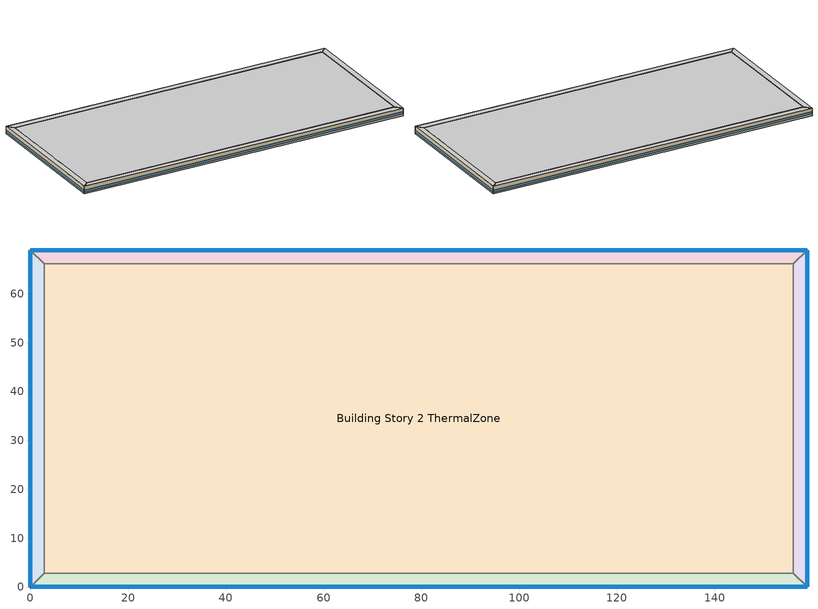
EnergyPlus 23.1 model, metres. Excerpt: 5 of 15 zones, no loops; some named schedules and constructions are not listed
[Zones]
Building Story 2 ThermalZone
 floor adiabatic (Typical Interior Floor): 156.11,2.83 2.83,2.83 2.83,66.14 156.11,66.14 z3.6
 wall adiabatic (Typical Interior Wall): 2.83,2.83 156.11,2.83 156.11,66.14 2.83,66.14 2.83,2.83 z3.6:7.2
 ceiling adiabatic (Typical Interior Ceiling): 156.11,66.14 2.83,66.14 2.83,2.83 156.11,2.83 z7.2
Building Story 2 ThermalZone 1
 floor adiabatic (Typical Interior Ceiling): 158.93,0 0,0 2.83,2.83 156.11,2.83 z3.6
 wall outside (Typical Insulated Steel Framed Exterior Wall R-20.41): 0,0 158.93,0 z3.6:7.2
 wall adiabatic (Typical Interior Wall): 158.93,0 156.11,2.83 2.83,2.83 0,0 z3.6:7.2
 window (U 0.48 SHGC 0.40 Dbl Ref-D Clr 6mm/13mm): 0.03,0 158.91,0 z4.36:5.44
 ceiling adiabatic (Typical Interior Ceiling): 156.11,2.83 2.83,2.83 0,0 158.93,0 z7.2
Building Story 2 ThermalZone 2
 floor adiabatic (Typical Interior Ceiling): 0,0 0,68.97 2.83,66.14 2.83,2.83 z3.6
 wall outside (Typical Insulated Steel Framed Exterior Wall R-20.41): 0,68.97 0,0 z3.6:7.2
 wall adiabatic (Typical Interior Wall): 0,0 2.83,2.83 2.83,66.14 0,68.97 z3.6:7.2
 window (U 0.48 SHGC 0.40 Dbl Ref-D Clr 6mm/13mm): 0,68.94 0,0.03 z4.36:5.44
 ceiling adiabatic (Typical Interior Ceiling): 2.83,2.83 2.83,66.14 0,68.97 0,0 z7.2
Building Story 2 ThermalZone 3
 floor adiabatic (Typical Interior Ceiling): 0,68.97 158.93,68.97 156.11,66.14 2.83,66.14 z3.6
 wall outside (Typical Insulated Steel Framed Exterior Wall R-20.41): 158.93,68.97 0,68.97 z3.6:7.2
 wall adiabatic (Typical Interior Wall): 0,68.97 2.83,66.14 156.11,66.14 158.93,68.97 z3.6:7.2
 window (U 0.48 SHGC 0.40 Dbl Ref-D Clr 6mm/13mm): 158.91,68.97 0.03,68.97 z4.36:5.44
 ceiling adiabatic (Typical Interior Ceiling): 2.83,66.14 156.11,66.14 158.93,68.97 0,68.97 z7.2
Building Story 2 ThermalZone 4
 floor adiabatic (Typical Interior Ceiling): 158.93,68.97 158.93,0 156.11,2.83 156.11,66.14 z3.6
 wall outside (Typical Insulated Steel Framed Exterior Wall R-20.41): 158.93,0 158.93,68.97 z3.6:7.2
 wall adiabatic (Typical Interior Wall): 158.93,68.97 156.11,66.14 156.11,2.83 158.93,0 z3.6:7.2
 window (U 0.48 SHGC 0.40 Dbl Ref-D Clr 6mm/13mm): 158.93,0.03 158.93,68.94 z4.36:5.44
 ceiling adiabatic (Typical Interior Ceiling): 156.11,66.14 156.11,2.83 158.93,0 158.93,68.97 z7.2
[Schedule:Week:Daily]
SchoolSecondary BLDG_LIGHT_CORRIDOR_SCH_2013 Week Rule - Jan2-Jun25: SchoolSecondary BLDG_LIGHT_CORRIDOR_SCH_2013 Wknd Day, SchoolSecondary BLDG_LIGHT_CORRIDOR_SCH_2013 Wkdy Day, SchoolSecondary BLDG_LIGHT_CORRIDOR_SCH_2013 Wkdy Day, SchoolSecondary BLDG_LIGHT_CORRIDOR_SCH_2013 Wkdy Day, SchoolSecondary BLDG_LIGHT_CORRIDOR_SCH_2013 Wkdy Day, SchoolSecondary BLDG_LIGHT_CORRIDOR_SCH_2013 Wkdy Day, SchoolSecondary BLDG_LIGHT_CORRIDOR_SCH_2013 Wknd Day, SchoolSecondary BLDG_LIGHT_CORRIDOR_SCH_2013 Default, SchoolSecondary BLDG_LIGHT_CORRIDOR_SCH_2013 Summer Design Day, SchoolSecondary BLDG_LIGHT_CORRIDOR_SCH_2013 Winter Design Day, SchoolSecondary BLDG_LIGHT_CORRIDOR_SCH_2013 Default, SchoolSecondary BLDG_LIGHT_CORRIDOR_SCH_2013 Default
SchoolSecondary BLDG_LIGHT_CORRIDOR_SCH_2013 Week Rule - Jun26-Jul2: SchoolSecondary BLDG_LIGHT_CORRIDOR_SCH_2013 Wknd Day, SchoolSecondary BLDG_LIGHT_CORRIDOR_SCH_2013 Wkdy Day, SchoolSecondary BLDG_LIGHT_CORRIDOR_SCH_2013 Wkdy Day, SchoolSecondary BLDG_LIGHT_CORRIDOR_SCH_2013 Wkdy Day, SchoolSecondary BLDG_LIGHT_CORRIDOR_SCH_2013 Wkdy Day, SchoolSecondary BLDG_LIGHT_CORRIDOR_SCH_2013 Wkdy Day 1, SchoolSecondary BLDG_LIGHT_CORRIDOR_SCH_2013 Wknd Day 1, SchoolSecondary BLDG_LIGHT_CORRIDOR_SCH_2013 Default, SchoolSecondary BLDG_LIGHT_CORRIDOR_SCH_2013 Summer Design Day, SchoolSecondary BLDG_LIGHT_CORRIDOR_SCH_2013 Winter Design Day, SchoolSecondary BLDG_LIGHT_CORRIDOR_SCH_2013 Default, SchoolSecondary BLDG_LIGHT_CORRIDOR_SCH_2013 Default
SchoolSecondary BLDG_LIGHT_CORRIDOR_SCH_2013 Week Rule - Jul3-Aug27: SchoolSecondary BLDG_LIGHT_CORRIDOR_SCH_2013 Wknd Day 1, SchoolSecondary BLDG_LIGHT_CORRIDOR_SCH_2013 Wkdy Day 1, SchoolSecondary BLDG_LIGHT_CORRIDOR_SCH_2013 Wkdy Day 1, SchoolSecondary BLDG_LIGHT_CORRIDOR_SCH_2013 Wkdy Day 1, SchoolSecondary BLDG_LIGHT_CORRIDOR_SCH_2013 Wkdy Day 1, SchoolSecondary BLDG_LIGHT_CORRIDOR_SCH_2013 Wkdy Day 1, SchoolSecondary BLDG_LIGHT_CORRIDOR_SCH_2013 Wknd Day 1, SchoolSecondary BLDG_LIGHT_CORRIDOR_SCH_2013 Default, SchoolSecondary BLDG_LIGHT_CORRIDOR_SCH_2013 Summer Design Day, SchoolSecondary BLDG_LIGHT_CORRIDOR_SCH_2013 Winter Design Day, SchoolSecondary BLDG_LIGHT_CORRIDOR_SCH_2013 Default, SchoolSecondary BLDG_LIGHT_CORRIDOR_SCH_2013 Default
SchoolSecondary BLDG_LIGHT_CORRIDOR_SCH_2013 Week Rule - Aug28-Sep3: SchoolSecondary BLDG_LIGHT_CORRIDOR_SCH_2013 Wknd Day 1, SchoolSecondary BLDG_LIGHT_CORRIDOR_SCH_2013 Wkdy Day 1, SchoolSecondary BLDG_LIGHT_CORRIDOR_SCH_2013 Wkdy Day 1, SchoolSecondary BLDG_LIGHT_CORRIDOR_SCH_2013 Wkdy Day 1, SchoolSecondary BLDG_LIGHT_CORRIDOR_SCH_2013 Wkdy Day 2, SchoolSecondary BLDG_LIGHT_CORRIDOR_SCH_2013 Wkdy Day 2, SchoolSecondary BLDG_LIGHT_CORRIDOR_SCH_2013 Default, SchoolSecondary BLDG_LIGHT_CORRIDOR_SCH_2013 Default, SchoolSecondary BLDG_LIGHT_CORRIDOR_SCH_2013 Summer Design Day, SchoolSecondary BLDG_LIGHT_CORRIDOR_SCH_2013 Winter Design Day, SchoolSecondary BLDG_LIGHT_CORRIDOR_SCH_2013 Default, SchoolSecondary BLDG_LIGHT_CORRIDOR_SCH_2013 Default
SchoolSecondary BLDG_LIGHT_CORRIDOR_SCH_2013 Week Rule - Sep4-Dec31: SchoolSecondary BLDG_LIGHT_CORRIDOR_SCH_2013 Default, SchoolSecondary BLDG_LIGHT_CORRIDOR_SCH_2013 Wkdy Day 2, SchoolSecondary BLDG_LIGHT_CORRIDOR_SCH_2013 Wkdy Day 2, SchoolSecondary BLDG_LIGHT_CORRIDOR_SCH_2013 Wkdy Day 2, SchoolSecondary BLDG_LIGHT_CORRIDOR_SCH_2013 Wkdy Day 2, SchoolSecondary BLDG_LIGHT_CORRIDOR_SCH_2013 Wkdy Day 2, SchoolSecondary BLDG_LIGHT_CORRIDOR_SCH_2013 Default, SchoolSecondary BLDG_LIGHT_CORRIDOR_SCH_2013 Default, SchoolSecondary BLDG_LIGHT_CORRIDOR_SCH_2013 Summer Design Day, SchoolSecondary BLDG_LIGHT_CORRIDOR_SCH_2013 Winter Design Day, SchoolSecondary BLDG_LIGHT_CORRIDOR_SCH_2013 Default, SchoolSecondary BLDG_LIGHT_CORRIDOR_SCH_2013 Default
SchoolSecondary BLDG_LIGHT_GYM_SCH_2013 Week Rule - Jan1-Jan1: SchoolSecondary BLDG_LIGHT_GYM_SCH_2013 Wknd Day, SchoolSecondary BLDG_LIGHT_GYM_SCH_2013 Wknd Day, SchoolSecondary BLDG_LIGHT_GYM_SCH_2013 Wknd Day, SchoolSecondary BLDG_LIGHT_GYM_SCH_2013 Wknd Day, SchoolSecondary BLDG_LIGHT_GYM_SCH_2013 Wknd Day, SchoolSecondary BLDG_LIGHT_GYM_SCH_2013 Wknd Day, SchoolSecondary BLDG_LIGHT_GYM_SCH_2013 Wknd Day, SchoolSecondary BLDG_LIGHT_GYM_SCH_2013 Default, SchoolSecondary BLDG_LIGHT_GYM_SCH_2013 Summer Design Day, SchoolSecondary BLDG_LIGHT_GYM_SCH_2013 Winter Design Day, SchoolSecondary BLDG_LIGHT_GYM_SCH_2013 Default, SchoolSecondary BLDG_LIGHT_GYM_SCH_2013 Default
SchoolSecondary BLDG_LIGHT_GYM_SCH_2013 Week Rule - Jan2-Jun25: SchoolSecondary BLDG_LIGHT_GYM_SCH_2013 Wknd Day, SchoolSecondary BLDG_LIGHT_GYM_SCH_2013 Wkdy Day, SchoolSecondary BLDG_LIGHT_GYM_SCH_2013 Wkdy Day, SchoolSecondary BLDG_LIGHT_GYM_SCH_2013 Wkdy Day, SchoolSecondary BLDG_LIGHT_GYM_SCH_2013 Wkdy Day, SchoolSecondary BLDG_LIGHT_GYM_SCH_2013 Wkdy Day, SchoolSecondary BLDG_LIGHT_GYM_SCH_2013 Wknd Day, SchoolSecondary BLDG_LIGHT_GYM_SCH_2013 Default, SchoolSecondary BLDG_LIGHT_GYM_SCH_2013 Summer Design Day, SchoolSecondary BLDG_LIGHT_GYM_SCH_2013 Winter Design Day, SchoolSecondary BLDG_LIGHT_GYM_SCH_2013 Default, SchoolSecondary BLDG_LIGHT_GYM_SCH_2013 Default
SchoolSecondary BLDG_LIGHT_GYM_SCH_2013 Week Rule - Jun26-Jul2: SchoolSecondary BLDG_LIGHT_GYM_SCH_2013 Wknd Day, SchoolSecondary BLDG_LIGHT_GYM_SCH_2013 Wkdy Day, SchoolSecondary BLDG_LIGHT_GYM_SCH_2013 Wkdy Day, SchoolSecondary BLDG_LIGHT_GYM_SCH_2013 Wkdy Day, SchoolSecondary BLDG_LIGHT_GYM_SCH_2013 Wkdy Day, SchoolSecondary BLDG_LIGHT_GYM_SCH_2013 Wkdy Day 1, SchoolSecondary BLDG_LIGHT_GYM_SCH_2013 Wknd Day 1, SchoolSecondary BLDG_LIGHT_GYM_SCH_2013 Default, SchoolSecondary BLDG_LIGHT_GYM_SCH_2013 Summer Design Day, SchoolSecondary BLDG_LIGHT_GYM_SCH_2013 Winter Design Day, SchoolSecondary BLDG_LIGHT_GYM_SCH_2013 Default, SchoolSecondary BLDG_LIGHT_GYM_SCH_2013 Default
SchoolSecondary BLDG_LIGHT_GYM_SCH_2013 Week Rule - Jul3-Aug27: SchoolSecondary BLDG_LIGHT_GYM_SCH_2013 Wknd Day 1, SchoolSecondary BLDG_LIGHT_GYM_SCH_2013 Wkdy Day 1, SchoolSecondary BLDG_LIGHT_GYM_SCH_2013 Wkdy Day 1, SchoolSecondary BLDG_LIGHT_GYM_SCH_2013 Wkdy Day 1, SchoolSecondary BLDG_LIGHT_GYM_SCH_2013 Wkdy Day 1, SchoolSecondary BLDG_LIGHT_GYM_SCH_2013 Wkdy Day 1, SchoolSecondary BLDG_LIGHT_GYM_SCH_2013 Wknd Day 1, SchoolSecondary BLDG_LIGHT_GYM_SCH_2013 Default, SchoolSecondary BLDG_LIGHT_GYM_SCH_2013 Summer Design Day, SchoolSecondary BLDG_LIGHT_GYM_SCH_2013 Winter Design Day, SchoolSecondary BLDG_LIGHT_GYM_SCH_2013 Default, SchoolSecondary BLDG_LIGHT_GYM_SCH_2013 Default
SchoolSecondary BLDG_LIGHT_GYM_SCH_2013 Week Rule - Aug28-Sep3: SchoolSecondary BLDG_LIGHT_GYM_SCH_2013 Wknd Day 1, SchoolSecondary BLDG_LIGHT_GYM_SCH_2013 Wkdy Day 1, SchoolSecondary BLDG_LIGHT_GYM_SCH_2013 Wkdy Day 1, SchoolSecondary BLDG_LIGHT_GYM_SCH_2013 Wkdy Day 1, SchoolSecondary BLDG_LIGHT_GYM_SCH_2013 Wkdy Day 2, SchoolSecondary BLDG_LIGHT_GYM_SCH_2013 Wkdy Day 2, SchoolSecondary BLDG_LIGHT_GYM_SCH_2013 Default, SchoolSecondary BLDG_LIGHT_GYM_SCH_2013 Default, SchoolSecondary BLDG_LIGHT_GYM_SCH_2013 Summer Design Day, SchoolSecondary BLDG_LIGHT_GYM_SCH_2013 Winter Design Day, SchoolSecondary BLDG_LIGHT_GYM_SCH_2013 Default, SchoolSecondary BLDG_LIGHT_GYM_SCH_2013 Default
SchoolSecondary BLDG_LIGHT_GYM_SCH_2013 Week Rule - Sep4-Dec31: SchoolSecondary BLDG_LIGHT_GYM_SCH_2013 Default, SchoolSecondary BLDG_LIGHT_GYM_SCH_2013 Wkdy Day 2, SchoolSecondary BLDG_LIGHT_GYM_SCH_2013 Wkdy Day 2, SchoolSecondary BLDG_LIGHT_GYM_SCH_2013 Wkdy Day 2, SchoolSecondary BLDG_LIGHT_GYM_SCH_2013 Wkdy Day 2, SchoolSecondary BLDG_LIGHT_GYM_SCH_2013 Wkdy Day 2, SchoolSecondary BLDG_LIGHT_GYM_SCH_2013 Default, SchoolSecondary BLDG_LIGHT_GYM_SCH_2013 Default, SchoolSecondary BLDG_LIGHT_GYM_SCH_2013 Summer Design Day, SchoolSecondary BLDG_LIGHT_GYM_SCH_2013 Winter Design Day, SchoolSecondary BLDG_LIGHT_GYM_SCH_2013 Default, SchoolSecondary BLDG_LIGHT_GYM_SCH_2013 Default
SchoolSecondary BLDG_LIGHT_LIBRARY_SCH_2013 Week Rule - Jan1-Jan1: SchoolSecondary BLDG_LIGHT_LIBRARY_SCH_2013 Wknd Day, SchoolSecondary BLDG_LIGHT_LIBRARY_SCH_2013 Wknd Day, SchoolSecondary BLDG_LIGHT_LIBRARY_SCH_2013 Wknd Day, SchoolSecondary BLDG_LIGHT_LIBRARY_SCH_2013 Wknd Day, SchoolSecondary BLDG_LIGHT_LIBRARY_SCH_2013 Wknd Day, SchoolSecondary BLDG_LIGHT_LIBRARY_SCH_2013 Wknd Day, SchoolSecondary BLDG_LIGHT_LIBRARY_SCH_2013 Wknd Day, SchoolSecondary BLDG_LIGHT_LIBRARY_SCH_2013 Default, SchoolSecondary BLDG_LIGHT_LIBRARY_SCH_2013 Summer Design Day, SchoolSecondary BLDG_LIGHT_LIBRARY_SCH_2013 Winter Design Day, SchoolSecondary BLDG_LIGHT_LIBRARY_SCH_2013 Default, SchoolSecondary BLDG_LIGHT_LIBRARY_SCH_2013 Default
SchoolSecondary BLDG_LIGHT_LIBRARY_SCH_2013 Week Rule - Jan2-Jun25: SchoolSecondary BLDG_LIGHT_LIBRARY_SCH_2013 Wknd Day, SchoolSecondary BLDG_LIGHT_LIBRARY_SCH_2013 Wkdy Day, SchoolSecondary BLDG_LIGHT_LIBRARY_SCH_2013 Wkdy Day, SchoolSecondary BLDG_LIGHT_LIBRARY_SCH_2013 Wkdy Day, SchoolSecondary BLDG_LIGHT_LIBRARY_SCH_2013 Wkdy Day, SchoolSecondary BLDG_LIGHT_LIBRARY_SCH_2013 Wkdy Day, SchoolSecondary BLDG_LIGHT_LIBRARY_SCH_2013 Wknd Day, SchoolSecondary BLDG_LIGHT_LIBRARY_SCH_2013 Default, SchoolSecondary BLDG_LIGHT_LIBRARY_SCH_2013 Summer Design Day, SchoolSecondary BLDG_LIGHT_LIBRARY_SCH_2013 Winter Design Day, SchoolSecondary BLDG_LIGHT_LIBRARY_SCH_2013 Default, SchoolSecondary BLDG_LIGHT_LIBRARY_SCH_2013 Default
SchoolSecondary BLDG_LIGHT_LIBRARY_SCH_2013 Week Rule - Jun26-Jul2: SchoolSecondary BLDG_LIGHT_LIBRARY_SCH_2013 Wknd Day, SchoolSecondary BLDG_LIGHT_LIBRARY_SCH_2013 Wkdy Day, SchoolSecondary BLDG_LIGHT_LIBRARY_SCH_2013 Wkdy Day, SchoolSecondary BLDG_LIGHT_LIBRARY_SCH_2013 Wkdy Day, SchoolSecondary BLDG_LIGHT_LIBRARY_SCH_2013 Wkdy Day, SchoolSecondary BLDG_LIGHT_LIBRARY_SCH_2013 Wkdy Day 1, SchoolSecondary BLDG_LIGHT_LIBRARY_SCH_2013 Wknd Day 1, SchoolSecondary BLDG_LIGHT_LIBRARY_SCH_2013 Default, SchoolSecondary BLDG_LIGHT_LIBRARY_SCH_2013 Summer Design Day, SchoolSecondary BLDG_LIGHT_LIBRARY_SCH_2013 Winter Design Day, SchoolSecondary BLDG_LIGHT_LIBRARY_SCH_2013 Default, SchoolSecondary BLDG_LIGHT_LIBRARY_SCH_2013 Default
SchoolSecondary BLDG_LIGHT_LIBRARY_SCH_2013 Week Rule - Jul3-Aug27: SchoolSecondary BLDG_LIGHT_LIBRARY_SCH_2013 Wknd Day 1, SchoolSecondary BLDG_LIGHT_LIBRARY_SCH_2013 Wkdy Day 1, SchoolSecondary BLDG_LIGHT_LIBRARY_SCH_2013 Wkdy Day 1, SchoolSecondary BLDG_LIGHT_LIBRARY_SCH_2013 Wkdy Day 1, SchoolSecondary BLDG_LIGHT_LIBRARY_SCH_2013 Wkdy Day 1, SchoolSecondary BLDG_LIGHT_LIBRARY_SCH_2013 Wkdy Day 1, SchoolSecondary BLDG_LIGHT_LIBRARY_SCH_2013 Wknd Day 1, SchoolSecondary BLDG_LIGHT_LIBRARY_SCH_2013 Default, SchoolSecondary BLDG_LIGHT_LIBRARY_SCH_2013 Summer Design Day, SchoolSecondary BLDG_LIGHT_LIBRARY_SCH_2013 Winter Design Day, SchoolSecondary BLDG_LIGHT_LIBRARY_SCH_2013 Default, SchoolSecondary BLDG_LIGHT_LIBRARY_SCH_2013 Default
SchoolSecondary BLDG_LIGHT_LIBRARY_SCH_2013 Week Rule - Aug28-Sep3: SchoolSecondary BLDG_LIGHT_LIBRARY_SCH_2013 Wknd Day 1, SchoolSecondary BLDG_LIGHT_LIBRARY_SCH_2013 Wkdy Day 1, SchoolSecondary BLDG_LIGHT_LIBRARY_SCH_2013 Wkdy Day 1, SchoolSecondary BLDG_LIGHT_LIBRARY_SCH_2013 Wkdy Day 1, SchoolSecondary BLDG_LIGHT_LIBRARY_SCH_2013 Wkdy Day 2, SchoolSecondary BLDG_LIGHT_LIBRARY_SCH_2013 Wkdy Day 2, SchoolSecondary BLDG_LIGHT_LIBRARY_SCH_2013 Default, SchoolSecondary BLDG_LIGHT_LIBRARY_SCH_2013 Default, SchoolSecondary BLDG_LIGHT_LIBRARY_SCH_2013 Summer Design Day, SchoolSecondary BLDG_LIGHT_LIBRARY_SCH_2013 Winter Design Day, SchoolSecondary BLDG_LIGHT_LIBRARY_SCH_2013 Default, SchoolSecondary BLDG_LIGHT_LIBRARY_SCH_2013 Default
SchoolSecondary BLDG_LIGHT_LIBRARY_SCH_2013 Week Rule - Sep4-Dec31: SchoolSecondary BLDG_LIGHT_LIBRARY_SCH_2013 Default, SchoolSecondary BLDG_LIGHT_LIBRARY_SCH_2013 Wkdy Day 2, SchoolSecondary BLDG_LIGHT_LIBRARY_SCH_2013 Wkdy Day 2, SchoolSecondary BLDG_LIGHT_LIBRARY_SCH_2013 Wkdy Day 2, SchoolSecondary BLDG_LIGHT_LIBRARY_SCH_2013 Wkdy Day 2, SchoolSecondary BLDG_LIGHT_LIBRARY_SCH_2013 Wkdy Day 2, SchoolSecondary BLDG_LIGHT_LIBRARY_SCH_2013 Default, SchoolSecondary BLDG_LIGHT_LIBRARY_SCH_2013 Default, SchoolSecondary BLDG_LIGHT_LIBRARY_SCH_2013 Summer Design Day, SchoolSecondary BLDG_LIGHT_LIBRARY_SCH_2013 Winter Design Day, SchoolSecondary BLDG_LIGHT_LIBRARY_SCH_2013 Default, SchoolSecondary BLDG_LIGHT_LIBRARY_SCH_2013 Default
SchoolSecondary BLDG_LIGHT_LOBBYFLR1_SCH_2013 Week Rule - Jan1-Jan1: SchoolSecondary BLDG_LIGHT_LOBBYFLR1_SCH_2013 Wknd Day, SchoolSecondary BLDG_LIGHT_LOBBYFLR1_SCH_2013 Wknd Day, SchoolSecondary BLDG_LIGHT_LOBBYFLR1_SCH_2013 Wknd Day, SchoolSecondary BLDG_LIGHT_LOBBYFLR1_SCH_2013 Wknd Day, SchoolSecondary BLDG_LIGHT_LOBBYFLR1_SCH_2013 Wknd Day, SchoolSecondary BLDG_LIGHT_LOBBYFLR1_SCH_2013 Wknd Day, SchoolSecondary BLDG_LIGHT_LOBBYFLR1_SCH_2013 Wknd Day, SchoolSecondary BLDG_LIGHT_LOBBYFLR1_SCH_2013 Default, SchoolSecondary BLDG_LIGHT_LOBBYFLR1_SCH_2013 Summer Design Day, SchoolSecondary BLDG_LIGHT_LOBBYFLR1_SCH_2013 Winter Design Day, SchoolSecondary BLDG_LIGHT_LOBBYFLR1_SCH_2013 Default, SchoolSecondary BLDG_LIGHT_LOBBYFLR1_SCH_2013 Default
SchoolSecondary BLDG_LIGHT_LOBBYFLR1_SCH_2013 Week Rule - Jan2-Jun25: SchoolSecondary BLDG_LIGHT_LOBBYFLR1_SCH_2013 Wknd Day, SchoolSecondary BLDG_LIGHT_LOBBYFLR1_SCH_2013 Wkdy Day, SchoolSecondary BLDG_LIGHT_LOBBYFLR1_SCH_2013 Wkdy Day, SchoolSecondary BLDG_LIGHT_LOBBYFLR1_SCH_2013 Wkdy Day, SchoolSecondary BLDG_LIGHT_LOBBYFLR1_SCH_2013 Wkdy Day, SchoolSecondary BLDG_LIGHT_LOBBYFLR1_SCH_2013 Wkdy Day, SchoolSecondary BLDG_LIGHT_LOBBYFLR1_SCH_2013 Wknd Day, SchoolSecondary BLDG_LIGHT_LOBBYFLR1_SCH_2013 Default, SchoolSecondary BLDG_LIGHT_LOBBYFLR1_SCH_2013 Summer Design Day, SchoolSecondary BLDG_LIGHT_LOBBYFLR1_SCH_2013 Winter Design Day, SchoolSecondary BLDG_LIGHT_LOBBYFLR1_SCH_2013 Default, SchoolSecondary BLDG_LIGHT_LOBBYFLR1_SCH_2013 Default
SchoolSecondary BLDG_LIGHT_LOBBYFLR1_SCH_2013 Week Rule - Jun26-Jul2: SchoolSecondary BLDG_LIGHT_LOBBYFLR1_SCH_2013 Wknd Day, SchoolSecondary BLDG_LIGHT_LOBBYFLR1_SCH_2013 Wkdy Day, SchoolSecondary BLDG_LIGHT_LOBBYFLR1_SCH_2013 Wkdy Day, SchoolSecondary BLDG_LIGHT_LOBBYFLR1_SCH_2013 Wkdy Day, SchoolSecondary BLDG_LIGHT_LOBBYFLR1_SCH_2013 Wkdy Day, SchoolSecondary BLDG_LIGHT_LOBBYFLR1_SCH_2013 Wkdy Day 1, SchoolSecondary BLDG_LIGHT_LOBBYFLR1_SCH_2013 Wknd Day 1, SchoolSecondary BLDG_LIGHT_LOBBYFLR1_SCH_2013 Default, SchoolSecondary BLDG_LIGHT_LOBBYFLR1_SCH_2013 Summer Design Day, SchoolSecondary BLDG_LIGHT_LOBBYFLR1_SCH_2013 Winter Design Day, SchoolSecondary BLDG_LIGHT_LOBBYFLR1_SCH_2013 Default, SchoolSecondary BLDG_LIGHT_LOBBYFLR1_SCH_2013 Default
SchoolSecondary BLDG_LIGHT_LOBBYFLR1_SCH_2013 Week Rule - Jul3-Aug27: SchoolSecondary BLDG_LIGHT_LOBBYFLR1_SCH_2013 Wknd Day 1, SchoolSecondary BLDG_LIGHT_LOBBYFLR1_SCH_2013 Wkdy Day 1, SchoolSecondary BLDG_LIGHT_LOBBYFLR1_SCH_2013 Wkdy Day 1, SchoolSecondary BLDG_LIGHT_LOBBYFLR1_SCH_2013 Wkdy Day 1, SchoolSecondary BLDG_LIGHT_LOBBYFLR1_SCH_2013 Wkdy Day 1, SchoolSecondary BLDG_LIGHT_LOBBYFLR1_SCH_2013 Wkdy Day 1, SchoolSecondary BLDG_LIGHT_LOBBYFLR1_SCH_2013 Wknd Day 1, SchoolSecondary BLDG_LIGHT_LOBBYFLR1_SCH_2013 Default, SchoolSecondary BLDG_LIGHT_LOBBYFLR1_SCH_2013 Summer Design Day, SchoolSecondary BLDG_LIGHT_LOBBYFLR1_SCH_2013 Winter Design Day, SchoolSecondary BLDG_LIGHT_LOBBYFLR1_SCH_2013 Default, SchoolSecondary BLDG_LIGHT_LOBBYFLR1_SCH_2013 Default
SchoolSecondary BLDG_LIGHT_LOBBYFLR1_SCH_2013 Week Rule - Aug28-Sep3: SchoolSecondary BLDG_LIGHT_LOBBYFLR1_SCH_2013 Wknd Day 1, SchoolSecondary BLDG_LIGHT_LOBBYFLR1_SCH_2013 Wkdy Day 1, SchoolSecondary BLDG_LIGHT_LOBBYFLR1_SCH_2013 Wkdy Day 1, SchoolSecondary BLDG_LIGHT_LOBBYFLR1_SCH_2013 Wkdy Day 1, SchoolSecondary BLDG_LIGHT_LOBBYFLR1_SCH_2013 Wkdy Day 2, SchoolSecondary BLDG_LIGHT_LOBBYFLR1_SCH_2013 Wkdy Day 2, SchoolSecondary BLDG_LIGHT_LOBBYFLR1_SCH_2013 Default, SchoolSecondary BLDG_LIGHT_LOBBYFLR1_SCH_2013 Default, SchoolSecondary BLDG_LIGHT_LOBBYFLR1_SCH_2013 Summer Design Day, SchoolSecondary BLDG_LIGHT_LOBBYFLR1_SCH_2013 Winter Design Day, SchoolSecondary BLDG_LIGHT_LOBBYFLR1_SCH_2013 Default, SchoolSecondary BLDG_LIGHT_LOBBYFLR1_SCH_2013 Default
SchoolSecondary BLDG_LIGHT_LOBBYFLR1_SCH_2013 Week Rule - Sep4-Dec31: SchoolSecondary BLDG_LIGHT_LOBBYFLR1_SCH_2013 Default, SchoolSecondary BLDG_LIGHT_LOBBYFLR1_SCH_2013 Wkdy Day 2, SchoolSecondary BLDG_LIGHT_LOBBYFLR1_SCH_2013 Wkdy Day 2, SchoolSecondary BLDG_LIGHT_LOBBYFLR1_SCH_2013 Wkdy Day 2, SchoolSecondary BLDG_LIGHT_LOBBYFLR1_SCH_2013 Wkdy Day 2, SchoolSecondary BLDG_LIGHT_LOBBYFLR1_SCH_2013 Wkdy Day 2, SchoolSecondary BLDG_LIGHT_LOBBYFLR1_SCH_2013 Default, SchoolSecondary BLDG_LIGHT_LOBBYFLR1_SCH_2013 Default, SchoolSecondary BLDG_LIGHT_LOBBYFLR1_SCH_2013 Summer Design Day, SchoolSecondary BLDG_LIGHT_LOBBYFLR1_SCH_2013 Winter Design Day, SchoolSecondary BLDG_LIGHT_LOBBYFLR1_SCH_2013 Default, SchoolSecondary BLDG_LIGHT_LOBBYFLR1_SCH_2013 Default
SchoolSecondary BLDG_LIGHT_MECHANICAL_SCH_2013 Week Rule - Jan1-Jan1: SchoolSecondary BLDG_LIGHT_MECHANICAL_SCH_2013 Wknd Day, SchoolSecondary BLDG_LIGHT_MECHANICAL_SCH_2013 Wknd Day, SchoolSecondary BLDG_LIGHT_MECHANICAL_SCH_2013 Wknd Day, SchoolSecondary BLDG_LIGHT_MECHANICAL_SCH_2013 Wknd Day, SchoolSecondary BLDG_LIGHT_MECHANICAL_SCH_2013 Wknd Day, SchoolSecondary BLDG_LIGHT_MECHANICAL_SCH_2013 Wknd Day, SchoolSecondary BLDG_LIGHT_MECHANICAL_SCH_2013 Wknd Day, SchoolSecondary BLDG_LIGHT_MECHANICAL_SCH_2013 Default, SchoolSecondary BLDG_LIGHT_MECHANICAL_SCH_2013 Summer Design Day, SchoolSecondary BLDG_LIGHT_MECHANICAL_SCH_2013 Winter Design Day, SchoolSecondary BLDG_LIGHT_MECHANICAL_SCH_2013 Default, SchoolSecondary BLDG_LIGHT_MECHANICAL_SCH_2013 Default
SchoolSecondary BLDG_LIGHT_MECHANICAL_SCH_2013 Week Rule - Jan2-Jun25: SchoolSecondary BLDG_LIGHT_MECHANICAL_SCH_2013 Wknd Day, SchoolSecondary BLDG_LIGHT_MECHANICAL_SCH_2013 Wkdy Day, SchoolSecondary BLDG_LIGHT_MECHANICAL_SCH_2013 Wkdy Day, SchoolSecondary BLDG_LIGHT_MECHANICAL_SCH_2013 Wkdy Day, SchoolSecondary BLDG_LIGHT_MECHANICAL_SCH_2013 Wkdy Day, SchoolSecondary BLDG_LIGHT_MECHANICAL_SCH_2013 Wkdy Day, SchoolSecondary BLDG_LIGHT_MECHANICAL_SCH_2013 Wknd Day, SchoolSecondary BLDG_LIGHT_MECHANICAL_SCH_2013 Default, SchoolSecondary BLDG_LIGHT_MECHANICAL_SCH_2013 Summer Design Day, SchoolSecondary BLDG_LIGHT_MECHANICAL_SCH_2013 Winter Design Day, SchoolSecondary BLDG_LIGHT_MECHANICAL_SCH_2013 Default, SchoolSecondary BLDG_LIGHT_MECHANICAL_SCH_2013 Default
SchoolSecondary BLDG_LIGHT_MECHANICAL_SCH_2013 Week Rule - Jun26-Jul2: SchoolSecondary BLDG_LIGHT_MECHANICAL_SCH_2013 Wknd Day, SchoolSecondary BLDG_LIGHT_MECHANICAL_SCH_2013 Wkdy Day, SchoolSecondary BLDG_LIGHT_MECHANICAL_SCH_2013 Wkdy Day, SchoolSecondary BLDG_LIGHT_MECHANICAL_SCH_2013 Wkdy Day, SchoolSecondary BLDG_LIGHT_MECHANICAL_SCH_2013 Wkdy Day, SchoolSecondary BLDG_LIGHT_MECHANICAL_SCH_2013 Wkdy Day 1, SchoolSecondary BLDG_LIGHT_MECHANICAL_SCH_2013 Wknd Day 1, SchoolSecondary BLDG_LIGHT_MECHANICAL_SCH_2013 Default, SchoolSecondary BLDG_LIGHT_MECHANICAL_SCH_2013 Summer Design Day, SchoolSecondary BLDG_LIGHT_MECHANICAL_SCH_2013 Winter Design Day, SchoolSecondary BLDG_LIGHT_MECHANICAL_SCH_2013 Default, SchoolSecondary BLDG_LIGHT_MECHANICAL_SCH_2013 Default
SchoolSecondary BLDG_LIGHT_MECHANICAL_SCH_2013 Week Rule - Jul3-Aug27: SchoolSecondary BLDG_LIGHT_MECHANICAL_SCH_2013 Wknd Day 1, SchoolSecondary BLDG_LIGHT_MECHANICAL_SCH_2013 Wkdy Day 1, SchoolSecondary BLDG_LIGHT_MECHANICAL_SCH_2013 Wkdy Day 1, SchoolSecondary BLDG_LIGHT_MECHANICAL_SCH_2013 Wkdy Day 1, SchoolSecondary BLDG_LIGHT_MECHANICAL_SCH_2013 Wkdy Day 1, SchoolSecondary BLDG_LIGHT_MECHANICAL_SCH_2013 Wkdy Day 1, SchoolSecondary BLDG_LIGHT_MECHANICAL_SCH_2013 Wknd Day 1, SchoolSecondary BLDG_LIGHT_MECHANICAL_SCH_2013 Default, SchoolSecondary BLDG_LIGHT_MECHANICAL_SCH_2013 Summer Design Day, SchoolSecondary BLDG_LIGHT_MECHANICAL_SCH_2013 Winter Design Day, SchoolSecondary BLDG_LIGHT_MECHANICAL_SCH_2013 Default, SchoolSecondary BLDG_LIGHT_MECHANICAL_SCH_2013 Default
SchoolSecondary BLDG_LIGHT_MECHANICAL_SCH_2013 Week Rule - Aug28-Sep3: SchoolSecondary BLDG_LIGHT_MECHANICAL_SCH_2013 Wknd Day 1, SchoolSecondary BLDG_LIGHT_MECHANICAL_SCH_2013 Wkdy Day 1, SchoolSecondary BLDG_LIGHT_MECHANICAL_SCH_2013 Wkdy Day 1, SchoolSecondary BLDG_LIGHT_MECHANICAL_SCH_2013 Wkdy Day 1, SchoolSecondary BLDG_LIGHT_MECHANICAL_SCH_2013 Wkdy Day 2, SchoolSecondary BLDG_LIGHT_MECHANICAL_SCH_2013 Wkdy Day 2, SchoolSecondary BLDG_LIGHT_MECHANICAL_SCH_2013 Default, SchoolSecondary BLDG_LIGHT_MECHANICAL_SCH_2013 Default, SchoolSecondary BLDG_LIGHT_MECHANICAL_SCH_2013 Summer Design Day, SchoolSecondary BLDG_LIGHT_MECHANICAL_SCH_2013 Winter Design Day, SchoolSecondary BLDG_LIGHT_MECHANICAL_SCH_2013 Default, SchoolSecondary BLDG_LIGHT_MECHANICAL_SCH_2013 Default
SchoolSecondary BLDG_LIGHT_MECHANICAL_SCH_2013 Week Rule - Sep4-Dec31: SchoolSecondary BLDG_LIGHT_MECHANICAL_SCH_2013 Default, SchoolSecondary BLDG_LIGHT_MECHANICAL_SCH_2013 Wkdy Day 2, SchoolSecondary BLDG_LIGHT_MECHANICAL_SCH_2013 Wkdy Day 2, SchoolSecondary BLDG_LIGHT_MECHANICAL_SCH_2013 Wkdy Day 2, SchoolSecondary BLDG_LIGHT_MECHANICAL_SCH_2013 Wkdy Day 2, SchoolSecondary BLDG_LIGHT_MECHANICAL_SCH_2013 Wkdy Day 2, SchoolSecondary BLDG_LIGHT_MECHANICAL_SCH_2013 Default, SchoolSecondary BLDG_LIGHT_MECHANICAL_SCH_2013 Default, SchoolSecondary BLDG_LIGHT_MECHANICAL_SCH_2013 Summer Design Day, SchoolSecondary BLDG_LIGHT_MECHANICAL_SCH_2013 Winter Design Day, SchoolSecondary BLDG_LIGHT_MECHANICAL_SCH_2013 Default, SchoolSecondary BLDG_LIGHT_MECHANICAL_SCH_2013 Default
SchoolSecondary BLDG_LIGHT_OFFICE_SCH_2013 Week Rule - Jan1-Jan1: SchoolSecondary BLDG_LIGHT_OFFICE_SCH_2013 Wknd Day, SchoolSecondary BLDG_LIGHT_OFFICE_SCH_2013 Wknd Day, SchoolSecondary BLDG_LIGHT_OFFICE_SCH_2013 Wknd Day, SchoolSecondary BLDG_LIGHT_OFFICE_SCH_2013 Wknd Day, SchoolSecondary BLDG_LIGHT_OFFICE_SCH_2013 Wknd Day, SchoolSecondary BLDG_LIGHT_OFFICE_SCH_2013 Wknd Day, SchoolSecondary BLDG_LIGHT_OFFICE_SCH_2013 Wknd Day, SchoolSecondary BLDG_LIGHT_OFFICE_SCH_2013 Default, SchoolSecondary BLDG_LIGHT_OFFICE_SCH_2013 Summer Design Day, SchoolSecondary BLDG_LIGHT_OFFICE_SCH_2013 Winter Design Day, SchoolSecondary BLDG_LIGHT_OFFICE_SCH_2013 Default, SchoolSecondary BLDG_LIGHT_OFFICE_SCH_2013 Default
SchoolSecondary BLDG_LIGHT_OFFICE_SCH_2013 Week Rule - Jan2-Jun25: SchoolSecondary BLDG_LIGHT_OFFICE_SCH_2013 Wknd Day, SchoolSecondary BLDG_LIGHT_OFFICE_SCH_2013 Wkdy Day, SchoolSecondary BLDG_LIGHT_OFFICE_SCH_2013 Wkdy Day, SchoolSecondary BLDG_LIGHT_OFFICE_SCH_2013 Wkdy Day, SchoolSecondary BLDG_LIGHT_OFFICE_SCH_2013 Wkdy Day, SchoolSecondary BLDG_LIGHT_OFFICE_SCH_2013 Wkdy Day, SchoolSecondary BLDG_LIGHT_OFFICE_SCH_2013 Wknd Day, SchoolSecondary BLDG_LIGHT_OFFICE_SCH_2013 Default, SchoolSecondary BLDG_LIGHT_OFFICE_SCH_2013 Summer Design Day, SchoolSecondary BLDG_LIGHT_OFFICE_SCH_2013 Winter Design Day, SchoolSecondary BLDG_LIGHT_OFFICE_SCH_2013 Default, SchoolSecondary BLDG_LIGHT_OFFICE_SCH_2013 Default
SchoolSecondary BLDG_LIGHT_OFFICE_SCH_2013 Week Rule - Jun26-Jul2: SchoolSecondary BLDG_LIGHT_OFFICE_SCH_2013 Wknd Day, SchoolSecondary BLDG_LIGHT_OFFICE_SCH_2013 Wkdy Day, SchoolSecondary BLDG_LIGHT_OFFICE_SCH_2013 Wkdy Day, SchoolSecondary BLDG_LIGHT_OFFICE_SCH_2013 Wkdy Day, SchoolSecondary BLDG_LIGHT_OFFICE_SCH_2013 Wkdy Day, SchoolSecondary BLDG_LIGHT_OFFICE_SCH_2013 Wkdy Day 1, SchoolSecondary BLDG_LIGHT_OFFICE_SCH_2013 Wknd Day 1, SchoolSecondary BLDG_LIGHT_OFFICE_SCH_2013 Default, SchoolSecondary BLDG_LIGHT_OFFICE_SCH_2013 Summer Design Day, SchoolSecondary BLDG_LIGHT_OFFICE_SCH_2013 Winter Design Day, SchoolSecondary BLDG_LIGHT_OFFICE_SCH_2013 Default, SchoolSecondary BLDG_LIGHT_OFFICE_SCH_2013 Default
SchoolSecondary BLDG_LIGHT_OFFICE_SCH_2013 Week Rule - Jul3-Aug27: SchoolSecondary BLDG_LIGHT_OFFICE_SCH_2013 Wknd Day 1, SchoolSecondary BLDG_LIGHT_OFFICE_SCH_2013 Wkdy Day 1, SchoolSecondary BLDG_LIGHT_OFFICE_SCH_2013 Wkdy Day 1, SchoolSecondary BLDG_LIGHT_OFFICE_SCH_2013 Wkdy Day 1, SchoolSecondary BLDG_LIGHT_OFFICE_SCH_2013 Wkdy Day 1, SchoolSecondary BLDG_LIGHT_OFFICE_SCH_2013 Wkdy Day 1, SchoolSecondary BLDG_LIGHT_OFFICE_SCH_2013 Wknd Day 1, SchoolSecondary BLDG_LIGHT_OFFICE_SCH_2013 Default, SchoolSecondary BLDG_LIGHT_OFFICE_SCH_2013 Summer Design Day, SchoolSecondary BLDG_LIGHT_OFFICE_SCH_2013 Winter Design Day, SchoolSecondary BLDG_LIGHT_OFFICE_SCH_2013 Default, SchoolSecondary BLDG_LIGHT_OFFICE_SCH_2013 Default
SchoolSecondary BLDG_LIGHT_OFFICE_SCH_2013 Week Rule - Aug28-Sep3: SchoolSecondary BLDG_LIGHT_OFFICE_SCH_2013 Wknd Day 1, SchoolSecondary BLDG_LIGHT_OFFICE_SCH_2013 Wkdy Day 1, SchoolSecondary BLDG_LIGHT_OFFICE_SCH_2013 Wkdy Day 1, SchoolSecondary BLDG_LIGHT_OFFICE_SCH_2013 Wkdy Day 1, SchoolSecondary BLDG_LIGHT_OFFICE_SCH_2013 Wkdy Day 2, SchoolSecondary BLDG_LIGHT_OFFICE_SCH_2013 Wkdy Day 2, SchoolSecondary BLDG_LIGHT_OFFICE_SCH_2013 Default, SchoolSecondary BLDG_LIGHT_OFFICE_SCH_2013 Default, SchoolSecondary BLDG_LIGHT_OFFICE_SCH_2013 Summer Design Day, SchoolSecondary BLDG_LIGHT_OFFICE_SCH_2013 Winter Design Day, SchoolSecondary BLDG_LIGHT_OFFICE_SCH_2013 Default, SchoolSecondary BLDG_LIGHT_OFFICE_SCH_2013 Default
SchoolSecondary BLDG_LIGHT_OFFICE_SCH_2013 Week Rule - Sep4-Dec31: SchoolSecondary BLDG_LIGHT_OFFICE_SCH_2013 Default, SchoolSecondary BLDG_LIGHT_OFFICE_SCH_2013 Wkdy Day 2, SchoolSecondary BLDG_LIGHT_OFFICE_SCH_2013 Wkdy Day 2, SchoolSecondary BLDG_LIGHT_OFFICE_SCH_2013 Wkdy Day 2, SchoolSecondary BLDG_LIGHT_OFFICE_SCH_2013 Wkdy Day 2, SchoolSecondary BLDG_LIGHT_OFFICE_SCH_2013 Wkdy Day 2, SchoolSecondary BLDG_LIGHT_OFFICE_SCH_2013 Default, SchoolSecondary BLDG_LIGHT_OFFICE_SCH_2013 Default, SchoolSecondary BLDG_LIGHT_OFFICE_SCH_2013 Summer Design Day, SchoolSecondary BLDG_LIGHT_OFFICE_SCH_2013 Winter Design Day, SchoolSecondary BLDG_LIGHT_OFFICE_SCH_2013 Default, SchoolSecondary BLDG_LIGHT_OFFICE_SCH_2013 Default
SchoolSecondary BLDG_LIGHT_BATH_SCH_2013 Week Rule - Jan1-Jan1: SchoolSecondary BLDG_LIGHT_BATH_SCH_2013 Wknd Day, SchoolSecondary BLDG_LIGHT_BATH_SCH_2013 Wknd Day, SchoolSecondary BLDG_LIGHT_BATH_SCH_2013 Wknd Day, SchoolSecondary BLDG_LIGHT_BATH_SCH_2013 Wknd Day, SchoolSecondary BLDG_LIGHT_BATH_SCH_2013 Wknd Day, SchoolSecondary BLDG_LIGHT_BATH_SCH_2013 Wknd Day, SchoolSecondary BLDG_LIGHT_BATH_SCH_2013 Wknd Day, SchoolSecondary BLDG_LIGHT_BATH_SCH_2013 Default, SchoolSecondary BLDG_LIGHT_BATH_SCH_2013 Summer Design Day, SchoolSecondary BLDG_LIGHT_BATH_SCH_2013 Winter Design Day, SchoolSecondary BLDG_LIGHT_BATH_SCH_2013 Default, SchoolSecondary BLDG_LIGHT_BATH_SCH_2013 Default
SchoolSecondary BLDG_LIGHT_BATH_SCH_2013 Week Rule - Jan2-Jun25: SchoolSecondary BLDG_LIGHT_BATH_SCH_2013 Wknd Day, SchoolSecondary BLDG_LIGHT_BATH_SCH_2013 Wkdy Day, SchoolSecondary BLDG_LIGHT_BATH_SCH_2013 Wkdy Day, SchoolSecondary BLDG_LIGHT_BATH_SCH_2013 Wkdy Day, SchoolSecondary BLDG_LIGHT_BATH_SCH_2013 Wkdy Day, SchoolSecondary BLDG_LIGHT_BATH_SCH_2013 Wkdy Day, SchoolSecondary BLDG_LIGHT_BATH_SCH_2013 Wknd Day, SchoolSecondary BLDG_LIGHT_BATH_SCH_2013 Default, SchoolSecondary BLDG_LIGHT_BATH_SCH_2013 Summer Design Day, SchoolSecondary BLDG_LIGHT_BATH_SCH_2013 Winter Design Day, SchoolSecondary BLDG_LIGHT_BATH_SCH_2013 Default, SchoolSecondary BLDG_LIGHT_BATH_SCH_2013 Default
SchoolSecondary BLDG_LIGHT_BATH_SCH_2013 Week Rule - Jun26-Jul2: SchoolSecondary BLDG_LIGHT_BATH_SCH_2013 Wknd Day, SchoolSecondary BLDG_LIGHT_BATH_SCH_2013 Wkdy Day, SchoolSecondary BLDG_LIGHT_BATH_SCH_2013 Wkdy Day, SchoolSecondary BLDG_LIGHT_BATH_SCH_2013 Wkdy Day, SchoolSecondary BLDG_LIGHT_BATH_SCH_2013 Wkdy Day, SchoolSecondary BLDG_LIGHT_BATH_SCH_2013 Wkdy Day 1, SchoolSecondary BLDG_LIGHT_BATH_SCH_2013 Wknd Day 1, SchoolSecondary BLDG_LIGHT_BATH_SCH_2013 Default, SchoolSecondary BLDG_LIGHT_BATH_SCH_2013 Summer Design Day, SchoolSecondary BLDG_LIGHT_BATH_SCH_2013 Winter Design Day, SchoolSecondary BLDG_LIGHT_BATH_SCH_2013 Default, SchoolSecondary BLDG_LIGHT_BATH_SCH_2013 Default
SchoolSecondary BLDG_LIGHT_BATH_SCH_2013 Week Rule - Jul3-Aug27: SchoolSecondary BLDG_LIGHT_BATH_SCH_2013 Wknd Day 1, SchoolSecondary BLDG_LIGHT_BATH_SCH_2013 Wkdy Day 1, SchoolSecondary BLDG_LIGHT_BATH_SCH_2013 Wkdy Day 1, SchoolSecondary BLDG_LIGHT_BATH_SCH_2013 Wkdy Day 1, SchoolSecondary BLDG_LIGHT_BATH_SCH_2013 Wkdy Day 1, SchoolSecondary BLDG_LIGHT_BATH_SCH_2013 Wkdy Day 1, SchoolSecondary BLDG_LIGHT_BATH_SCH_2013 Wknd Day 1, SchoolSecondary BLDG_LIGHT_BATH_SCH_2013 Default, SchoolSecondary BLDG_LIGHT_BATH_SCH_2013 Summer Design Day, SchoolSecondary BLDG_LIGHT_BATH_SCH_2013 Winter Design Day, SchoolSecondary BLDG_LIGHT_BATH_SCH_2013 Default, SchoolSecondary BLDG_LIGHT_BATH_SCH_2013 Default
SchoolSecondary BLDG_LIGHT_BATH_SCH_2013 Week Rule - Aug28-Sep3: SchoolSecondary BLDG_LIGHT_BATH_SCH_2013 Wknd Day 1, SchoolSecondary BLDG_LIGHT_BATH_SCH_2013 Wkdy Day 1, SchoolSecondary BLDG_LIGHT_BATH_SCH_2013 Wkdy Day 1, SchoolSecondary BLDG_LIGHT_BATH_SCH_2013 Wkdy Day 1, SchoolSecondary BLDG_LIGHT_BATH_SCH_2013 Wkdy Day 2, SchoolSecondary BLDG_LIGHT_BATH_SCH_2013 Wkdy Day 2, SchoolSecondary BLDG_LIGHT_BATH_SCH_2013 Default, SchoolSecondary BLDG_LIGHT_BATH_SCH_2013 Default, SchoolSecondary BLDG_LIGHT_BATH_SCH_2013 Summer Design Day, SchoolSecondary BLDG_LIGHT_BATH_SCH_2013 Winter Design Day, SchoolSecondary BLDG_LIGHT_BATH_SCH_2013 Default, SchoolSecondary BLDG_LIGHT_BATH_SCH_2013 Default
SchoolSecondary BLDG_LIGHT_BATH_SCH_2013 Week Rule - Sep4-Dec31: SchoolSecondary BLDG_LIGHT_BATH_SCH_2013 Default, SchoolSecondary BLDG_LIGHT_BATH_SCH_2013 Wkdy Day 2, SchoolSecondary BLDG_LIGHT_BATH_SCH_2013 Wkdy Day 2, SchoolSecondary BLDG_LIGHT_BATH_SCH_2013 Wkdy Day 2, SchoolSecondary BLDG_LIGHT_BATH_SCH_2013 Wkdy Day 2, SchoolSecondary BLDG_LIGHT_BATH_SCH_2013 Wkdy Day 2, SchoolSecondary BLDG_LIGHT_BATH_SCH_2013 Default, SchoolSecondary BLDG_LIGHT_BATH_SCH_2013 Default, SchoolSecondary BLDG_LIGHT_BATH_SCH_2013 Summer Design Day, SchoolSecondary BLDG_LIGHT_BATH_SCH_2013 Winter Design Day, SchoolSecondary BLDG_LIGHT_BATH_SCH_2013 Default, SchoolSecondary BLDG_LIGHT_BATH_SCH_2013 Default
SchoolSecondary BLDG_OCC_SCH_Auditorium Week Rule - Jan1-Jan1: SchoolSecondary BLDG_OCC_SCH_Auditorium Wknd Day, SchoolSecondary BLDG_OCC_SCH_Auditorium Wknd Day, SchoolSecondary BLDG_OCC_SCH_Auditorium Wknd Day, SchoolSecondary BLDG_OCC_SCH_Auditorium Wknd Day, SchoolSecondary BLDG_OCC_SCH_Auditorium Wknd Day, SchoolSecondary BLDG_OCC_SCH_Auditorium Wknd Day, SchoolSecondary BLDG_OCC_SCH_Auditorium Wknd Day, SchoolSecondary BLDG_OCC_SCH_Auditorium Default, SchoolSecondary BLDG_OCC_SCH_Auditorium Summer Design Day, SchoolSecondary BLDG_OCC_SCH_Auditorium Winter Design Day, SchoolSecondary BLDG_OCC_SCH_Auditorium Default, SchoolSecondary BLDG_OCC_SCH_Auditorium Default
SchoolSecondary BLDG_OCC_SCH_Auditorium Week Rule - Jan2-Jun25: SchoolSecondary BLDG_OCC_SCH_Auditorium Wknd Day, SchoolSecondary BLDG_OCC_SCH_Auditorium Wkdy|SmrDsn Day, SchoolSecondary BLDG_OCC_SCH_Auditorium Wkdy|SmrDsn Day, SchoolSecondary BLDG_OCC_SCH_Auditorium Wkdy|SmrDsn Day, SchoolSecondary BLDG_OCC_SCH_Auditorium Wkdy|SmrDsn Day, SchoolSecondary BLDG_OCC_SCH_Auditorium Wkdy|SmrDsn Day, SchoolSecondary BLDG_OCC_SCH_Auditorium Wknd Day, SchoolSecondary BLDG_OCC_SCH_Auditorium Default, SchoolSecondary BLDG_OCC_SCH_Auditorium Summer Design Day, SchoolSecondary BLDG_OCC_SCH_Auditorium Winter Design Day, SchoolSecondary BLDG_OCC_SCH_Auditorium Default, SchoolSecondary BLDG_OCC_SCH_Auditorium Default
SchoolSecondary BLDG_OCC_SCH_Auditorium Week Rule - Jun26-Jul2: SchoolSecondary BLDG_OCC_SCH_Auditorium Wknd Day, SchoolSecondary BLDG_OCC_SCH_Auditorium Wkdy|SmrDsn Day, SchoolSecondary BLDG_OCC_SCH_Auditorium Wkdy|SmrDsn Day, SchoolSecondary BLDG_OCC_SCH_Auditorium Wkdy|SmrDsn Day, SchoolSecondary BLDG_OCC_SCH_Auditorium Wkdy|SmrDsn Day, SchoolSecondary BLDG_OCC_SCH_Auditorium Wkdy|SmrDsn Day 1, SchoolSecondary BLDG_OCC_SCH_Auditorium Wknd Day 1, SchoolSecondary BLDG_OCC_SCH_Auditorium Default, SchoolSecondary BLDG_OCC_SCH_Auditorium Summer Design Day, SchoolSecondary BLDG_OCC_SCH_Auditorium Winter Design Day, SchoolSecondary BLDG_OCC_SCH_Auditorium Default, SchoolSecondary BLDG_OCC_SCH_Auditorium Default
SchoolSecondary BLDG_OCC_SCH_Auditorium Week Rule - Jul3-Aug27: SchoolSecondary BLDG_OCC_SCH_Auditorium Wknd Day 1, SchoolSecondary BLDG_OCC_SCH_Auditorium Wkdy|SmrDsn Day 1, SchoolSecondary BLDG_OCC_SCH_Auditorium Wkdy|SmrDsn Day 1, SchoolSecondary BLDG_OCC_SCH_Auditorium Wkdy|SmrDsn Day 1, SchoolSecondary BLDG_OCC_SCH_Auditorium Wkdy|SmrDsn Day 1, SchoolSecondary BLDG_OCC_SCH_Auditorium Wkdy|SmrDsn Day 1, SchoolSecondary BLDG_OCC_SCH_Auditorium Wknd Day 1, SchoolSecondary BLDG_OCC_SCH_Auditorium Default, SchoolSecondary BLDG_OCC_SCH_Auditorium Summer Design Day, SchoolSecondary BLDG_OCC_SCH_Auditorium Winter Design Day, SchoolSecondary BLDG_OCC_SCH_Auditorium Default, SchoolSecondary BLDG_OCC_SCH_Auditorium Default
SchoolSecondary BLDG_OCC_SCH_Auditorium Week Rule - Aug28-Sep3: SchoolSecondary BLDG_OCC_SCH_Auditorium Wknd Day 1, SchoolSecondary BLDG_OCC_SCH_Auditorium Wkdy|SmrDsn Day 1, SchoolSecondary BLDG_OCC_SCH_Auditorium Wkdy|SmrDsn Day 1, SchoolSecondary BLDG_OCC_SCH_Auditorium Wkdy|SmrDsn Day 1, SchoolSecondary BLDG_OCC_SCH_Auditorium Wkdy|SmrDsn Day 2, SchoolSecondary BLDG_OCC_SCH_Auditorium Wkdy|SmrDsn Day 2, SchoolSecondary BLDG_OCC_SCH_Auditorium Default, SchoolSecondary BLDG_OCC_SCH_Auditorium Default, SchoolSecondary BLDG_OCC_SCH_Auditorium Summer Design Day, SchoolSecondary BLDG_OCC_SCH_Auditorium Winter Design Day, SchoolSecondary BLDG_OCC_SCH_Auditorium Default, SchoolSecondary BLDG_OCC_SCH_Auditorium Default
SchoolSecondary BLDG_OCC_SCH_Auditorium Week Rule - Sep4-Dec31: SchoolSecondary BLDG_OCC_SCH_Auditorium Default, SchoolSecondary BLDG_OCC_SCH_Auditorium Wkdy|SmrDsn Day 2, SchoolSecondary BLDG_OCC_SCH_Auditorium Wkdy|SmrDsn Day 2, SchoolSecondary BLDG_OCC_SCH_Auditorium Wkdy|SmrDsn Day 2, SchoolSecondary BLDG_OCC_SCH_Auditorium Wkdy|SmrDsn Day 2, SchoolSecondary BLDG_OCC_SCH_Auditorium Wkdy|SmrDsn Day 2, SchoolSecondary BLDG_OCC_SCH_Auditorium Default, SchoolSecondary BLDG_OCC_SCH_Auditorium Default, SchoolSecondary BLDG_OCC_SCH_Auditorium Summer Design Day, SchoolSecondary BLDG_OCC_SCH_Auditorium Winter Design Day, SchoolSecondary BLDG_OCC_SCH_Auditorium Default, SchoolSecondary BLDG_OCC_SCH_Auditorium Default
SchoolSecondary ACTIVITY_SCH Week Rule - Jan1-Dec31: SchoolSecondary ACTIVITY_SCH Default, SchoolSecondary ACTIVITY_SCH Default, SchoolSecondary ACTIVITY_SCH Default, SchoolSecondary ACTIVITY_SCH Default, SchoolSecondary ACTIVITY_SCH Default, SchoolSecondary ACTIVITY_SCH Default, SchoolSecondary ACTIVITY_SCH Default, SchoolSecondary ACTIVITY_SCH Default, SchoolSecondary ACTIVITY_SCH Summer Design Day, SchoolSecondary ACTIVITY_SCH Winter Design Day, SchoolSecondary ACTIVITY_SCH Default, SchoolSecondary ACTIVITY_SCH Default
Work Efficiency Schedule Week Rule - Jan1-Dec31: Work Efficiency Schedule Default, Work Efficiency Schedule Default, Work Efficiency Schedule Default, Work Efficiency Schedule Default, Work Efficiency Schedule Default, Work Efficiency Schedule Default, Work Efficiency Schedule Default, Work Efficiency Schedule Default, Work Efficiency Schedule Default, Work Efficiency Schedule Default, Work Efficiency Schedule Default, Work Efficiency Schedule Default
Clothing Schedule Week Rule - Jan1-Dec31: Clothing Schedule Default Winter Clothes, Clothing Schedule Default Winter Clothes, Clothing Schedule Default Winter Clothes, Clothing Schedule Default Winter Clothes, Clothing Schedule Default Winter Clothes, Clothing Schedule Default Winter Clothes, Clothing Schedule Default Winter Clothes, Clothing Schedule Default Winter Clothes, Clothing Schedule Default Winter Clothes, Clothing Schedule Default Winter Clothes, Clothing Schedule Default Winter Clothes, Clothing Schedule Default Winter Clothes
Air Velocity Schedule Week Rule - Jan1-Dec31: Air Velocity Schedule Default, Air Velocity Schedule Default, Air Velocity Schedule Default, Air Velocity Schedule Default, Air Velocity Schedule Default, Air Velocity Schedule Default, Air Velocity Schedule Default, Air Velocity Schedule Default, Air Velocity Schedule Default, Air Velocity Schedule Default, Air Velocity Schedule Default, Air Velocity Schedule Default
SchoolSecondary BLDG_OCC_SCH_Cafeteria Week Rule - Jan1-Jan1: SchoolSecondary BLDG_OCC_SCH_Cafeteria Wknd Day, SchoolSecondary BLDG_OCC_SCH_Cafeteria Wknd Day, SchoolSecondary BLDG_OCC_SCH_Cafeteria Wknd Day, SchoolSecondary BLDG_OCC_SCH_Cafeteria Wknd Day, SchoolSecondary BLDG_OCC_SCH_Cafeteria Wknd Day, SchoolSecondary BLDG_OCC_SCH_Cafeteria Wknd Day, SchoolSecondary BLDG_OCC_SCH_Cafeteria Wknd Day, SchoolSecondary BLDG_OCC_SCH_Cafeteria Default, SchoolSecondary BLDG_OCC_SCH_Cafeteria Summer Design Day, SchoolSecondary BLDG_OCC_SCH_Cafeteria Winter Design Day, SchoolSecondary BLDG_OCC_SCH_Cafeteria Default, SchoolSecondary BLDG_OCC_SCH_Cafeteria Default
SchoolSecondary BLDG_OCC_SCH_Cafeteria Week Rule - Jan2-Jun25: SchoolSecondary BLDG_OCC_SCH_Cafeteria Wknd Day, SchoolSecondary BLDG_OCC_SCH_Cafeteria Wkdy|SmrDsn Day, SchoolSecondary BLDG_OCC_SCH_Cafeteria Wkdy|SmrDsn Day, SchoolSecondary BLDG_OCC_SCH_Cafeteria Wkdy|SmrDsn Day, SchoolSecondary BLDG_OCC_SCH_Cafeteria Wkdy|SmrDsn Day, SchoolSecondary BLDG_OCC_SCH_Cafeteria Wkdy|SmrDsn Day, SchoolSecondary BLDG_OCC_SCH_Cafeteria Wknd Day, SchoolSecondary BLDG_OCC_SCH_Cafeteria Default, SchoolSecondary BLDG_OCC_SCH_Cafeteria Summer Design Day, SchoolSecondary BLDG_OCC_SCH_Cafeteria Winter Design Day, SchoolSecondary BLDG_OCC_SCH_Cafeteria Default, SchoolSecondary BLDG_OCC_SCH_Cafeteria Default
SchoolSecondary BLDG_OCC_SCH_Cafeteria Week Rule - Jun26-Jul2: SchoolSecondary BLDG_OCC_SCH_Cafeteria Wknd Day, SchoolSecondary BLDG_OCC_SCH_Cafeteria Wkdy|SmrDsn Day, SchoolSecondary BLDG_OCC_SCH_Cafeteria Wkdy|SmrDsn Day, SchoolSecondary BLDG_OCC_SCH_Cafeteria Wkdy|SmrDsn Day, SchoolSecondary BLDG_OCC_SCH_Cafeteria Wkdy|SmrDsn Day, SchoolSecondary BLDG_OCC_SCH_Cafeteria Wkdy|SmrDsn Day 1, SchoolSecondary BLDG_OCC_SCH_Cafeteria Wknd Day 1, SchoolSecondary BLDG_OCC_SCH_Cafeteria Default, SchoolSecondary BLDG_OCC_SCH_Cafeteria Summer Design Day, SchoolSecondary BLDG_OCC_SCH_Cafeteria Winter Design Day, SchoolSecondary BLDG_OCC_SCH_Cafeteria Default, SchoolSecondary BLDG_OCC_SCH_Cafeteria Default
SchoolSecondary BLDG_OCC_SCH_Cafeteria Week Rule - Jul3-Aug27: SchoolSecondary BLDG_OCC_SCH_Cafeteria Wknd Day 1, SchoolSecondary BLDG_OCC_SCH_Cafeteria Wkdy|SmrDsn Day 1, SchoolSecondary BLDG_OCC_SCH_Cafeteria Wkdy|SmrDsn Day 1, SchoolSecondary BLDG_OCC_SCH_Cafeteria Wkdy|SmrDsn Day 1, SchoolSecondary BLDG_OCC_SCH_Cafeteria Wkdy|SmrDsn Day 1, SchoolSecondary BLDG_OCC_SCH_Cafeteria Wkdy|SmrDsn Day 1, SchoolSecondary BLDG_OCC_SCH_Cafeteria Wknd Day 1, SchoolSecondary BLDG_OCC_SCH_Cafeteria Default, SchoolSecondary BLDG_OCC_SCH_Cafeteria Summer Design Day, SchoolSecondary BLDG_OCC_SCH_Cafeteria Winter Design Day, SchoolSecondary BLDG_OCC_SCH_Cafeteria Default, SchoolSecondary BLDG_OCC_SCH_Cafeteria Default
SchoolSecondary BLDG_OCC_SCH_Cafeteria Week Rule - Aug28-Sep3: SchoolSecondary BLDG_OCC_SCH_Cafeteria Wknd Day 1, SchoolSecondary BLDG_OCC_SCH_Cafeteria Wkdy|SmrDsn Day 1, SchoolSecondary BLDG_OCC_SCH_Cafeteria Wkdy|SmrDsn Day 1, SchoolSecondary BLDG_OCC_SCH_Cafeteria Wkdy|SmrDsn Day 1, SchoolSecondary BLDG_OCC_SCH_Cafeteria Wkdy|SmrDsn Day 2, SchoolSecondary BLDG_OCC_SCH_Cafeteria Wkdy|SmrDsn Day 2, SchoolSecondary BLDG_OCC_SCH_Cafeteria Default, SchoolSecondary BLDG_OCC_SCH_Cafeteria Default, SchoolSecondary BLDG_OCC_SCH_Cafeteria Summer Design Day, SchoolSecondary BLDG_OCC_SCH_Cafeteria Winter Design Day, SchoolSecondary BLDG_OCC_SCH_Cafeteria Default, SchoolSecondary BLDG_OCC_SCH_Cafeteria Default
SchoolSecondary BLDG_OCC_SCH_Cafeteria Week Rule - Sep4-Dec31: SchoolSecondary BLDG_OCC_SCH_Cafeteria Default, SchoolSecondary BLDG_OCC_SCH_Cafeteria Wkdy|SmrDsn Day 2, SchoolSecondary BLDG_OCC_SCH_Cafeteria Wkdy|SmrDsn Day 2, SchoolSecondary BLDG_OCC_SCH_Cafeteria Wkdy|SmrDsn Day 2, SchoolSecondary BLDG_OCC_SCH_Cafeteria Wkdy|SmrDsn Day 2, SchoolSecondary BLDG_OCC_SCH_Cafeteria Wkdy|SmrDsn Day 2, SchoolSecondary BLDG_OCC_SCH_Cafeteria Default, SchoolSecondary BLDG_OCC_SCH_Cafeteria Default, SchoolSecondary BLDG_OCC_SCH_Cafeteria Summer Design Day, SchoolSecondary BLDG_OCC_SCH_Cafeteria Winter Design Day, SchoolSecondary BLDG_OCC_SCH_Cafeteria Default, SchoolSecondary BLDG_OCC_SCH_Cafeteria Default
